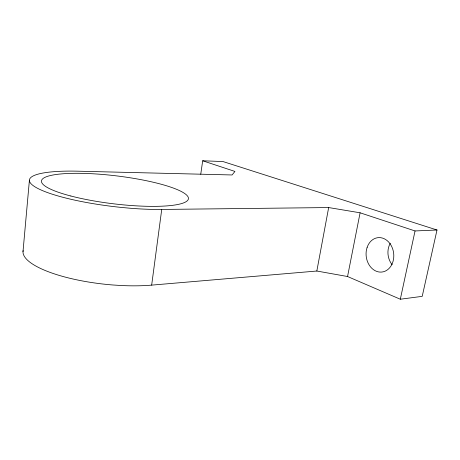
<?xml version="1.0" encoding="UTF-8"?>
<svg xmlns="http://www.w3.org/2000/svg" width="460" height="460" viewBox="0 0 460 460"><rect width="100%" height="100%" fill="white"/><g stroke="black" fill="none" stroke-linecap="round" stroke-linejoin="round"><path stroke-width="0.69" d="M23 251.66L29.405 180.257M151.668 285.125L161.73 209.449L328.664 207.558L360.099 212.796L415.046 230.954L437 230L422.217 296.349L400.315 299.224L347.553 276.523L316.831 271.026L151.668 285.125A83.881 23.891 6.3 0 1 121.078 285.51L112.786 284.981A83.881 23.891 6.3 0 1 23.138 250.579M200.75 174.242L202.687 160.776L222.991 161.552L437 230M316.831 271.026L328.664 207.558M347.553 276.523L360.099 212.796M400.315 299.224L415.046 230.954M202.687 160.776L234.939 171.436L232.076 174.967L77.855 171.189A85.796 16.295 6.9 0 0 32.424 185.029A85.796 16.295 6.9 0 0 122.101 207.5L130.577 208.265A85.796 16.295 6.9 0 0 161.73 209.449M392.127 264.695A16.825 13.846 82.5 0 1 390.281 243.242M70.851 196.006A74.025 14.041 6.9 0 0 187.916 200.037A74.025 14.041 6.9 0 0 86.043 173.466A74.025 14.041 6.9 0 0 70.851 196.006M367.149 247.33A17.302 13.811 83.2 0 0 381.679 272.067A17.302 13.811 83.2 0 0 390.983 245.168A17.302 13.811 83.2 0 0 367.149 247.33"/></g></svg>
